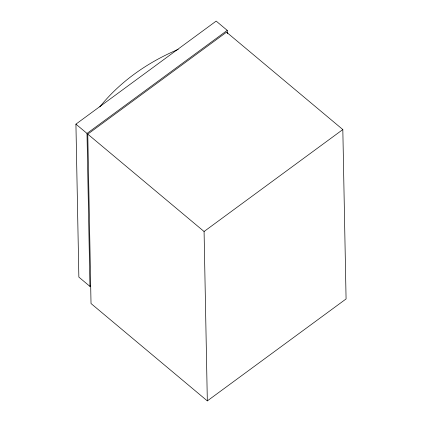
<?xml version="1.0" encoding="UTF-8"?>
<svg xmlns="http://www.w3.org/2000/svg" width="422" height="422" viewBox="0 0 422 422"><rect width="100%" height="100%" fill="white"/><g stroke="black" fill="none" stroke-linecap="round" stroke-linejoin="round"><path stroke-width="0.63" d="M99.798 106.903C120.354 81.246 148.096 62.134 178.226 49.369M90.683 285.836L89.939 286.385L78.861 277.112L75.923 124.147L216.164 21.1L227.242 30.373L227.305 33.654M89.939 286.385L87.001 133.421L227.242 30.373M87.771 134.138L226.519 32.183L342.822 129.554L346.077 298.945L207.323 400.9L91.025 303.534L87.771 134.138L204.074 231.504L207.323 400.9M204.074 231.504L342.822 129.554M75.923 124.147L87.001 133.421"/></g></svg>
